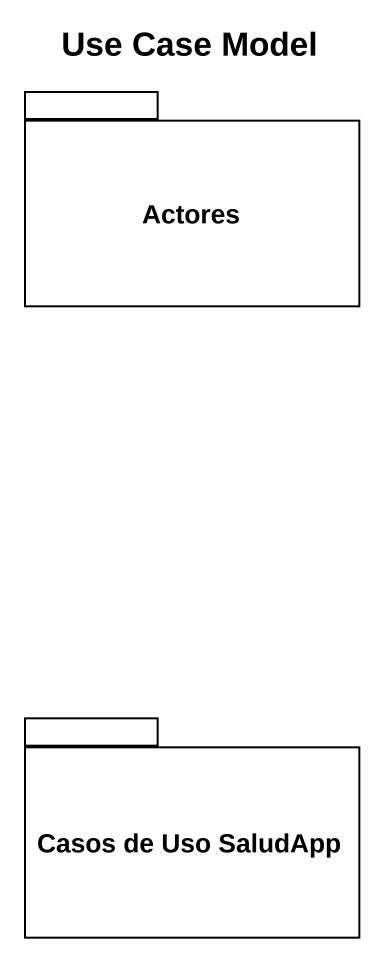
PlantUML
@startuml
title Use Case Model
package Actores {
}
package "Casos de Uso SaludApp" as Casos_de_Uso_SaludApp {
}
@enduml
